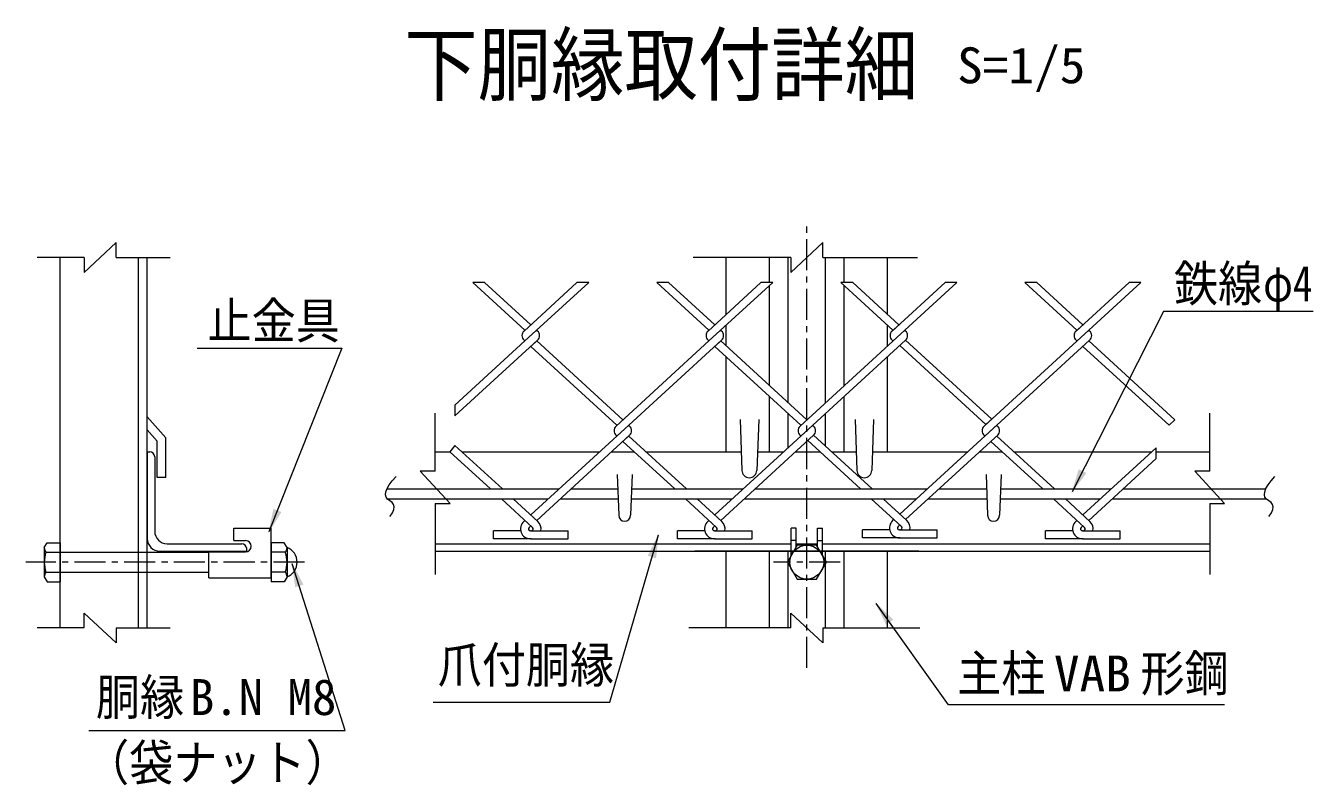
# Model space of a CAD drawing. Units: millimetres, scale not verified, with parts at other scales. Extents: x -4455 to 4455, y -3150 to 3150.
# Drawn here: x 1163 to 2716, y -566 to 351 of the extents above; entities that cross this region are included whole.
import ezdxf
from ezdxf.enums import TextEntityAlignment as Align

# ---------------------------------------------------------------- set-up
doc = ezdxf.new("R2010")
doc.units = ezdxf.units.MM
doc.header["$LTSCALE"] = 30
doc.linetypes.add('DASHED', pattern=[7.5, 6, -1.5])
doc.linetypes.add('USER2', pattern=[2, 1.25, -0.25, 0.25, -0.25])
doc.layers.add('0-C_7詳細', color=7, linetype='Continuous', lineweight=18)
doc.styles.add('ＭＳ ゴシック', font='')
doc.styles.get('ＭＳ ゴシック').set_extended_font_data('MS Gothic')

msp = doc.modelspace()

# ---------------------------------------------------------------- linework, layer by layer
at = {"layer": '0-C_7詳細', "color": 1, "linetype": 'USER2'}
for p, q in [((2104.89, -424.33), (2104.89, 115.44)), ((1498.78, -296.74), (1162.53, -296.74)), ((2145.18, -296.74), (2064.54, -296.74))]:
    msp.add_line(p, q, dxfattribs=at)
at = {"layer": '0-C_7詳細', "color": 4}
for p, q in [((2124.27, 89.05), (2085.5, 53.05)), ((2124.27, 71.05), (2124.27, 89.05)), ((1232.9, 71.05), (1176.33, 71.05)), ((1232.9, 71.05), (1232.9, 53.05)), ((1271.67, 71.05), (1336.94, 71.05)), ((2085.5, 71.05), (1967.7, 71.05)), ((2085.5, 71.05), (2085.5, 53.05)), ((2124.27, 71.05), (2238.21, 71.05)), ((1656.51, -187.05), (1656.51, -116.86)), ((2590.97, -187.05), (2590.97, -116.86)), ((1674.51, -225.82), (1638.51, -187.05)), ((1656.51, -187.05), (1638.51, -187.05)), ((2590.97, -187.05), (2572.97, -187.05)), ((1656.51, -225.82), (1656.51, -311.4)), ((1656.51, -225.82), (1674.51, -225.82)), ((2590.97, -225.82), (2590.97, -311.4)), ((1271.67, -394.09), (1232.9, -358.09)), ((1232.9, -376.09), (1232.9, -358.09)), ((2124.27, -394.09), (2085.5, -358.09)), ((2085.5, -376.09), (2085.5, -358.09)), ((1232.9, -376.09), (1176.33, -376.09)), ((1271.67, -376.09), (1336.94, -376.09)), ((1271.67, -376.09), (1271.67, -394.09)), ((2085.5, -376.09), (1962.69, -376.09)), ((2124.27, -376.09), (2241.09, -376.09)), ((2124.27, -376.09), (2124.27, -394.09))]:
    msp.add_line(p, q, dxfattribs=at)
at = {"layer": '0-C_7詳細', "lineweight": 9}
for p, q in [((1204.1, -376.09), (1204.1, 71.05)), ((1298.6, -376.09), (1298.6, 71.05)), ((1309.1, -376.09), (1309.1, 71.05)), ((2007.39, 2.12), (2007.39, 71.05)), ((2059.89, 40.77), (2059.89, 71.05)), ((2082.39, -104.39), (2082.39, 71.05)), ((2127.39, -104.39), (2127.39, 71.05)), ((2149.89, 40.77), (2149.89, 71.05)), ((2202.39, 2.12), (2202.39, 71.05)), ((2059.89, -83.77), (2059.89, 37.21)), ((2149.89, -83.77), (2149.89, 37.21)), ((2007.39, -35.67), (2007.39, -10.9)), ((2202.39, -35.67), (2202.39, -10.9)), ((2002.05, -17.75), (2000.98, -16.77)), ((2007.39, -163.38), (2007.39, -48.69)), ((2202.39, -163.38), (2202.39, -48.69)), ((2059.89, -163.38), (2059.89, -96.79)), ((2149.89, -163.38), (2149.89, -96.79)), ((1309.1, -121.5), (1331.6, -146.48)), ((2082.39, -158.65), (2082.39, -117.41)), ((2127.39, -156.68), (2127.39, -117.41)), ((1309.1, -137.19), (1321.1, -150.51)), ((2024.28, -124.38), (2026.53, -185.88)), ((2046.78, -124.38), (2044.53, -185.88)), ((2163, -124.38), (2165.25, -185.88)), ((2185.5, -124.38), (2183.25, -185.88)), ((1321.1, -194.42), (1321.1, -150.51)), ((1331.6, -194.42), (1331.6, -146.48)), ((1309.1, -163.38), (1309.1, -268.38)), ((1309.1, -163.38), (1312.1, -163.38)), ((1318.1, -169.38), (1318.1, -259.38)), ((1656.51, -163.38), (1674.29, -163.38)), ((1688.5, -163.38), (1855.19, -163.38)), ((1869.4, -163.38), (1896.32, -163.38)), ((1910.53, -163.38), (2025.71, -163.38)), ((2045.35, -163.38), (2077.22, -163.38)), ((2091.43, -163.38), (2120.49, -163.38)), ((2134.7, -163.38), (2164.42, -163.38)), ((2184.07, -163.38), (2299.25, -163.38)), ((2313.46, -163.38), (2340.37, -163.38)), ((2354.58, -163.38), (2521.27, -163.38)), ((2526.38, -163.38), (2590.97, -163.38)), ((1331.6, -194.42), (1321.1, -194.42)), ((1876.07, -190.84), (1877.87, -240.04)), ((1894.07, -190.84), (1892.27, -240.04)), ((2321.15, -190.84), (2322.95, -240.04)), ((2339.15, -190.84), (2337.35, -240.04)), ((1598.21, -208.38), (1806.08, -208.38)), ((1820.29, -208.38), (1876.71, -208.38)), ((1893.43, -208.38), (2028.11, -208.38)), ((2042.32, -208.38), (2250.14, -208.38)), ((2264.35, -208.38), (2321.8, -208.38)), ((2338.51, -208.38), (2472.17, -208.38)), ((2486.38, -208.38), (2658.64, -208.38)), ((1598.74, -220.38), (1792.99, -220.38)), ((1807.2, -220.38), (1877.15, -220.38)), ((1892.99, -220.38), (2015.01, -220.38)), ((2029.22, -220.38), (2237.04, -220.38)), ((2251.25, -220.38), (2322.24, -220.38)), ((2338.07, -220.38), (2459.07, -220.38)), ((2473.28, -220.38), (2659.17, -220.38)), ((1413.53, -270.7), (1413.53, -255.7)), ((1413.53, -255.7), (1458.53, -255.7)), ((1458.53, -315.7), (1458.53, -255.7)), ((2086.14, -288.47), (2086.14, -255.7)), ((2092.14, -255.7), (2086.14, -255.7)), ((2092.14, -278.08), (2092.14, -255.7)), ((2123.64, -288.47), (2123.64, -255.7)), ((1184.9, -278.98), (1188.22, -273.22)), ((1184.9, -278.98), (1184.9, -314.5)), ((1188.22, -273.22), (1204.1, -273.22)), ((1204.1, -273.22), (1204.1, -320.26)), ((1333.1, -274.38), (1423.1, -274.38)), ((1413.53, -270.7), (1427.78, -270.7)), ((1458.53, -273.22), (1458.53, -320.26)), ((1474.4, -273.22), (1458.53, -273.22)), ((1477.73, -278.98), (1474.4, -273.22)), ((1477.73, -278.98), (1477.73, -314.5)), ((1656.51, -274.38), (2086.14, -274.38)), ((2092.14, -270.7), (2086.14, -270.7)), ((2092.14, -274.38), (2117.64, -274.38)), ((2117.64, -270.7), (2123.64, -270.7)), ((2123.64, -274.38), (2590.97, -274.38)), ((1186.96, -284.74), (1204.1, -284.74)), ((1309.1, -284.74), (1383.53, -284.74)), ((1324.1, -283.38), (1429.1, -283.38)), ((1383.53, -284.2), (1427.78, -284.2)), ((1383.53, -315.7), (1383.53, -284.2)), ((1429.1, -283.38), (1429.1, -280.38)), ((1475.67, -284.74), (1458.53, -284.74)), ((1656.51, -283.38), (2086.14, -283.38)), ((2239.89, -283.38), (1969.89, -283.38)), ((2007.39, -376.09), (2007.39, -283.38)), ((2059.89, -376.09), (2059.89, -283.38)), ((2082.39, -376.09), (2082.39, -283.38)), ((2088.61, -284.2), (2086.14, -284.2)), ((2089.08, -283.38), (2120.7, -283.38)), ((2121.17, -284.2), (2123.64, -284.2)), ((2123.64, -283.38), (2590.97, -283.38)), ((2127.39, -376.09), (2127.39, -283.38)), ((2149.89, -376.09), (2149.89, -283.38)), ((2202.39, -376.09), (2202.39, -283.38)), ((1186.96, -308.74), (1204.1, -308.74)), ((1309.1, -308.74), (1383.53, -308.74)), ((1475.67, -308.74), (1458.53, -308.74)), ((1184.9, -314.5), (1188.22, -320.26)), ((1188.22, -320.26), (1204.1, -320.26)), ((1383.53, -315.7), (1458.53, -315.7)), ((1474.4, -320.26), (1458.53, -320.26)), ((1477.73, -314.5), (1474.4, -320.26))]:
    msp.add_line(p, q, dxfattribs=at)
at = {"layer": '0-C_7詳細', "color": 3}
for p, q in [((1764.74, -16.77), (1701.94, 40.77)), ((1716.15, 40.77), (1701.94, 40.77)), ((1771.84, -10.26), (1716.15, 40.77)), ((1827.54, 40.77), (1763.67, -17.75)), ((1841.75, 40.77), (1764.74, -29.79)), ((1841.75, 40.77), (1827.54, 40.77)), ((1986.77, -16.77), (1923.97, 40.77)), ((1938.18, 40.77), (1923.97, 40.77)), ((1993.87, -10.26), (1938.18, 40.77)), ((2049.57, 40.77), (1985.7, -17.75)), ((2063.78, 40.77), (1986.77, -29.79)), ((2063.78, 40.77), (2049.57, 40.77)), ((2208.8, -16.77), (2146, 40.77)), ((2160.21, 40.77), (2146, 40.77)), ((2215.9, -10.26), (2160.21, 40.77)), ((2271.59, 40.77), (2207.73, -17.75)), ((2285.8, 40.77), (2223.01, -16.77)), ((2285.8, 40.77), (2271.59, 40.77)), ((2430.82, -16.77), (2368.03, 40.77)), ((2382.24, 40.77), (2368.03, 40.77)), ((2437.93, -10.26), (2382.24, 40.77)), ((2493.62, 40.77), (2429.75, -17.75)), ((2507.83, 40.77), (2445.03, -16.77)), ((2507.83, 40.77), (2493.62, 40.77)), ((2215.9, -10.26), (2207.73, -17.75)), ((2437.93, -10.26), (2429.75, -17.75)), ((1780.02, -28.81), (1680.39, -120.1)), ((1764.74, -29.79), (1680.39, -107.08)), ((1764.74, -29.79), (1763.67, -28.81)), ((1764.74, -29.79), (1763.67, -28.81)), ((1780.02, -28.81), (1771.84, -36.3)), ((1780.02, -17.75), (1778.95, -16.77)), ((1882.86, -125.01), (1778.95, -29.79)), ((1986.77, -29.79), (1874.68, -132.5)), ((2002.05, -28.81), (1875.75, -144.54)), ((1986.77, -29.79), (1985.7, -28.81)), ((1986.77, -29.79), (1985.7, -28.81)), ((2002.05, -28.81), (1993.87, -36.3)), ((2104.89, -125.01), (2000.98, -29.79)), ((2223.01, -16.77), (2096.71, -132.5)), ((2224.08, -28.81), (2097.78, -144.54)), ((2208.8, -29.79), (2207.73, -28.81)), ((2208.8, -29.79), (2207.73, -28.81)), ((2224.08, -17.75), (2223.01, -16.77)), ((2224.08, -17.75), (2223.01, -16.77)), ((2327.99, -124.03), (2224.08, -28.81)), ((2445.03, -16.77), (2318.74, -132.5)), ((2446.1, -28.81), (2319.81, -144.54)), ((2430.82, -29.79), (2429.75, -28.81)), ((2430.82, -29.79), (2429.75, -28.81)), ((2446.1, -17.75), (2445.03, -16.77)), ((2446.1, -17.75), (2445.03, -16.77)), ((2548.94, -125.01), (2445.03, -29.79)), ((1875.75, -131.52), (1771.84, -36.3)), ((2097.78, -131.52), (1993.87, -36.3)), ((2320.88, -130.54), (2216.97, -35.32)), ((2541.84, -131.52), (2437.93, -36.3)), ((1680.39, -107.08), (1680.39, -120.1)), ((1889.96, -131.52), (1771.84, -239.76)), ((1891.03, -132.5), (1889.96, -131.52)), ((2111.99, -131.52), (1993.87, -239.76)), ((2113.06, -132.5), (2111.99, -131.52)), ((2335.09, -130.54), (2216.97, -238.77)), ((2326.91, -125.01), (2318.74, -132.5)), ((2335.09, -132.5), (2334.02, -131.52)), ((2335.09, -132.5), (2334.02, -131.52)), ((2541.84, -131.52), (2548.94, -125.01)), ((1891.03, -143.56), (1778.95, -246.27)), ((1875.75, -144.54), (1874.68, -143.56)), ((1875.75, -144.54), (1874.68, -143.56)), ((1891.03, -143.56), (1882.86, -151.05)), ((1945.43, -208.38), (1882.86, -151.05)), ((1959.64, -208.38), (1889.96, -144.54)), ((2113.06, -143.56), (2000.98, -246.27)), ((2097.78, -144.54), (2096.71, -143.56)), ((2097.78, -144.54), (2096.71, -143.56)), ((2169.6, -208.38), (2105.96, -150.07)), ((2183.81, -208.38), (2113.06, -143.56)), ((2336.16, -142.58), (2224.08, -245.28)), ((2319.81, -144.54), (2318.74, -143.56)), ((2319.81, -144.54), (2318.74, -143.56)), ((2389.48, -208.38), (2326.91, -151.05)), ((2403.69, -208.38), (2334.02, -144.54)), ((1723.4, -208.38), (1674.29, -163.38)), ((2526.38, -158.7), (2437.93, -239.76)), ((2526.38, -171.73), (2526.38, -158.7)), ((2526.38, -171.73), (2445.03, -246.27)), ((1773.9, -254.66), (1736.49, -220.38)), ((1780.39, -247.58), (1750.7, -220.38)), ((1995.93, -254.66), (1958.52, -220.38)), ((2002.42, -247.58), (1972.73, -220.38)), ((2219.03, -253.68), (2182.69, -220.38)), ((2225.51, -246.6), (2196.9, -220.38)), ((2439.99, -254.66), (2402.58, -220.38)), ((2446.47, -247.58), (2416.79, -220.38)), ((1764.74, -246.27), (1763.3, -247.58)), ((1778.95, -246.27), (1780.39, -247.58)), ((1986.77, -246.27), (1985.33, -247.58)), ((2209.87, -245.28), (2208.43, -246.6)), ((2430.82, -246.27), (2429.39, -247.58)), ((1726.84, -268.43), (1726.84, -258.83)), ((1759.65, -258.83), (1726.84, -258.83)), ((1771.84, -252.78), (1769.79, -254.66)), ((1771.41, -258.83), (1816.84, -258.83)), ((1772.28, -258.83), (1771.41, -258.83)), ((1771.84, -252.78), (1773.9, -254.66)), ((1816.84, -268.43), (1816.84, -258.83)), ((1981.68, -258.83), (1948.87, -258.83)), ((1948.87, -268.43), (1948.87, -258.83)), ((1993.87, -252.78), (1991.82, -254.66)), ((1994.31, -258.83), (1993.44, -258.83)), ((1993.44, -258.83), (2038.87, -258.83)), ((2038.87, -268.43), (2038.87, -258.83)), ((2171.97, -267.45), (2171.97, -257.85)), ((2204.78, -257.85), (2171.97, -257.85)), ((2216.97, -251.79), (2214.91, -253.68)), ((2216.54, -257.85), (2261.97, -257.85)), ((2217.41, -257.85), (2216.54, -257.85)), ((2261.97, -267.45), (2261.97, -257.85)), ((2425.74, -258.83), (2392.93, -258.83)), ((2392.93, -268.43), (2392.93, -258.83)), ((2437.93, -252.78), (2435.87, -254.66)), ((2437.49, -258.83), (2482.93, -258.83)), ((2438.36, -258.83), (2437.49, -258.83)), ((2482.93, -268.43), (2482.93, -258.83)), ((1772.28, -268.43), (1726.84, -268.43)), ((1771.41, -268.43), (1816.84, -268.43)), ((1994.31, -268.43), (1948.87, -268.43)), ((1993.44, -268.43), (2038.87, -268.43)), ((2217.41, -267.45), (2171.97, -267.45)), ((2216.54, -267.45), (2261.97, -267.45)), ((2438.36, -268.43), (2392.93, -268.43)), ((2437.49, -268.43), (2482.93, -268.43))]:
    msp.add_line(p, q, dxfattribs=at)
at = {"layer": '0-C_7詳細', "color": 3, "linetype": 'DASHED'}
for p, q in [((1204.1, -284.74), (1309.1, -284.74)), ((1204.1, -308.74), (1309.1, -308.74))]:
    msp.add_line(p, q, dxfattribs=at)
at = {"layer": '0-C_7詳細', "color": 4}
for points in [[(1271.67, 71.05), (1271.67, 89.05), (1232.9, 53.05)], [(1601.94, -241.65), (1602.26, -241.27), (1604.92, -237.07), (1606.48, -233.31), (1606.95, -229.99), (1606.33, -227.12), (1604.61, -224.69), (1601.79, -222.7), (1598.96, -220.69), (1597.21, -218.21), (1596.53, -215.25), (1596.92, -211.82), (1598.39, -207.91), (1600.93, -203.53), (1604.54, -198.67), (1609.23, -193.34)], [(2590.97, -225.82), (2608.97, -225.82), (2572.97, -187.05)], [(2662.37, -241.65), (2662.68, -241.27), (2665.34, -237.07), (2666.91, -233.31), (2667.38, -229.99), (2666.76, -227.12), (2665.03, -224.69), (2662.22, -222.7), (2659.39, -220.69), (2657.64, -218.21), (2656.95, -215.25), (2657.35, -211.82), (2658.81, -207.91), (2661.35, -203.53), (2664.97, -198.67), (2669.66, -193.34)], [(1654.18, -465.58), (1867.28, -465.58), (1925.75, -263.57)]]:
    msp.add_lwpolyline(points, dxfattribs=at)
at = {"layer": '0-C_7詳細', "color": 1}
for points in [[(2715.86, 5.95), (2535.17, 5.95), (2424.91, -211.74)], [(1369.27, -38.65), (1544.06, -38.65), (1455.83, -260.21)], [(1238.59, -499.85), (1547.7, -499.85), (1484.15, -298.64)], [(2608.98, -468.96), (2275.99, -468.96), (2188.48, -346.38)]]:
    msp.add_lwpolyline(points, dxfattribs=at)
at = {"layer": '0-C_7詳細', "color": 3}
msp.add_lwpolyline([(1737.61, -208.38), (1680.39, -155.96), (1674.29, -163.38)], dxfattribs=at)
at = {"layer": '0-C_7詳細', "lineweight": 9}
msp.add_lwpolyline([(2117.64, -278.08), (2117.64, -255.7), (2123.64, -255.7)], dxfattribs=at)
at = {"layer": '0-C_7詳細', "color": 3}
msp.add_lwpolyline([(2081.37, -296.74), (2093.13, -317.1), (2116.65, -317.1), (2128.41, -296.74), (2116.65, -276.37), (2093.13, -276.37)], close=True, dxfattribs=at)
msp.add_circle((2104.89, -296.74), 20.4, dxfattribs=at)
for centre, radius, start, end in [((1768.74, -23.28), 7.5, 132.5, 227.5), ((1774.95, -23.28), 7.5, 312.5, 47.5), ((1990.76, -23.28), 7.5, 132.5, 227.5), ((1996.98, -23.28), 7.5, 312.5, 47.5), ((2212.79, -23.28), 7.5, 132.5, 227.5), ((2219.01, -23.28), 7.5, 312.5, 47.5), ((2434.82, -23.28), 7.5, 132.5, 227.5), ((2441.04, -23.28), 7.5, 312.5, 47.5), ((1879.75, -138.03), 7.5, 132.5, 227.5), ((1885.97, -138.03), 7.5, 312.5, 47.5), ((2101.78, -138.03), 7.5, 132.5, 227.5), ((2108, -138.03), 7.5, 312.5, 47.5), ((2323.81, -138.03), 7.5, 132.5, 227.5), ((2330.02, -138.03), 7.5, 312.5, 47.5), ((1771.41, -256.43), 12, 132.5, 270), ((1772.28, -256.43), 12, 348.46304, 47.5), ((1993.44, -256.43), 12, 132.5, 270), ((1994.31, -256.43), 12, 348.46304, 47.5), ((2216.54, -255.45), 12, 132.5, 270), ((2217.41, -255.45), 12, 348.46304, 47.5), ((2437.49, -256.43), 12, 132.5, 270), ((2438.36, -256.43), 12, 348.46304, 47.5), ((1771.41, -256.43), 2.4, 132.5, 270), ((1772.28, -256.43), 2.4, 270, 47.5), ((1993.44, -256.43), 2.4, 132.5, 270), ((1994.31, -256.43), 2.4, 270, 47.5), ((2216.54, -255.45), 2.4, 132.5, 270), ((2217.41, -255.45), 2.4, 270, 47.5), ((2437.49, -256.43), 2.4, 132.5, 270), ((2438.36, -256.43), 2.4, 270, 47.5)]:
    msp.add_arc(centre, radius, start, end, dxfattribs=at)
at = {"layer": '0-C_7詳細', "lineweight": 9}
for centre, radius, start, end in [((1312.1, -169.38), 6, 0, 90), ((2035.53, -185.88), 9, 180, 0), ((2174.25, -185.88), 9, 180, 0), ((1885.07, -240.04), 7.2, 180, 0), ((2330.15, -240.04), 7.2, 180, 0), ((1333.1, -259.38), 15, 180, 270), ((1193.99, -278.98), 9.09, 180, 219.3382), ((1324.1, -268.38), 15, 180, 270), ((1423.1, -280.38), 6, 0, 90), ((1427.78, -277.45), 6.75, 270, 90), ((1468.64, -278.98), 9.09, 320.6618, 0), ((1470.91, -296.74), 19.02, 291.00774, 68.99226), ((1220.9, -296.74), 36, 160.52878, 199.47122), ((1441.73, -296.74), 36, 340.52878, 19.47122), ((1193.99, -314.5), 9.09, 140.6618, 180), ((1468.64, -314.5), 9.09, 0, 39.3382)]:
    msp.add_arc(centre, radius, start, end, dxfattribs=at)
at = {"layer": '0-C_7詳細', "color": 1}
for points in [[(2424.01, -213.53), (2432.92, -184.41), (2442.21, -189.12)], [(1455.09, -262.07), (1461.35, -232.27), (1471.03, -236.13)], [(1483.55, -296.74), (1497.55, -323.77), (1487.62, -326.91)], [(2187.32, -344.75), (2208.99, -366.14), (2200.51, -372.2)]]:
    msp.add_solid(points, dxfattribs=at)
at = {"layer": '0-C_7詳細', "color": 4}
msp.add_solid([(1926.3, -261.65), (1922.97, -291.92), (1912.96, -289.02)], dxfattribs=at)

# ---------------------------------------------------------------- texts
at = {"layer": '0-C_7詳細', "style": 'ＭＳ ゴシック', "width": 0.9}
msp.add_text('下胴縁取付詳細', height=72.14, dxfattribs=at).set_placement((1619.08, 246.12), align=Align.BOTTOM_LEFT)
at = {"layer": '0-C_7詳細', "color": 3, "style": 'ＭＳ ゴシック'}
for s, width, p in [('S=1/5', 1.05, (2286.17, 268.21)), ('鉄線', 0.9, (2547.8, 4.94)), ('φ4', 0.8, (2655.47, 4.94)), ('止金具', 0.9, (1381.9, -39.96)), ('爪付胴縁', 0.9, (1659.57, -455.26)), ('主柱', 0.9, (2286.3, -465.51)), ('形鋼', 0.9, (2507.54, -465.51)), ('VAB', 1.05, (2402.97, -465.7)), ('胴縁', 0.9, (1247.2, -494.15)), ('（袋ナット）', 0.9, (1234.19, -573.21))]:
    msp.add_text(s, height=43.33, dxfattribs=dict(at, width=width)).set_placement(p, align=Align.BOTTOM_LEFT)
msp.add_text('B.N M8', height=43.33, dxfattribs=at).set_placement((1360.49, -494.15), align=Align.BOTTOM_LEFT)

doc.saveas('drawing.dxf')
